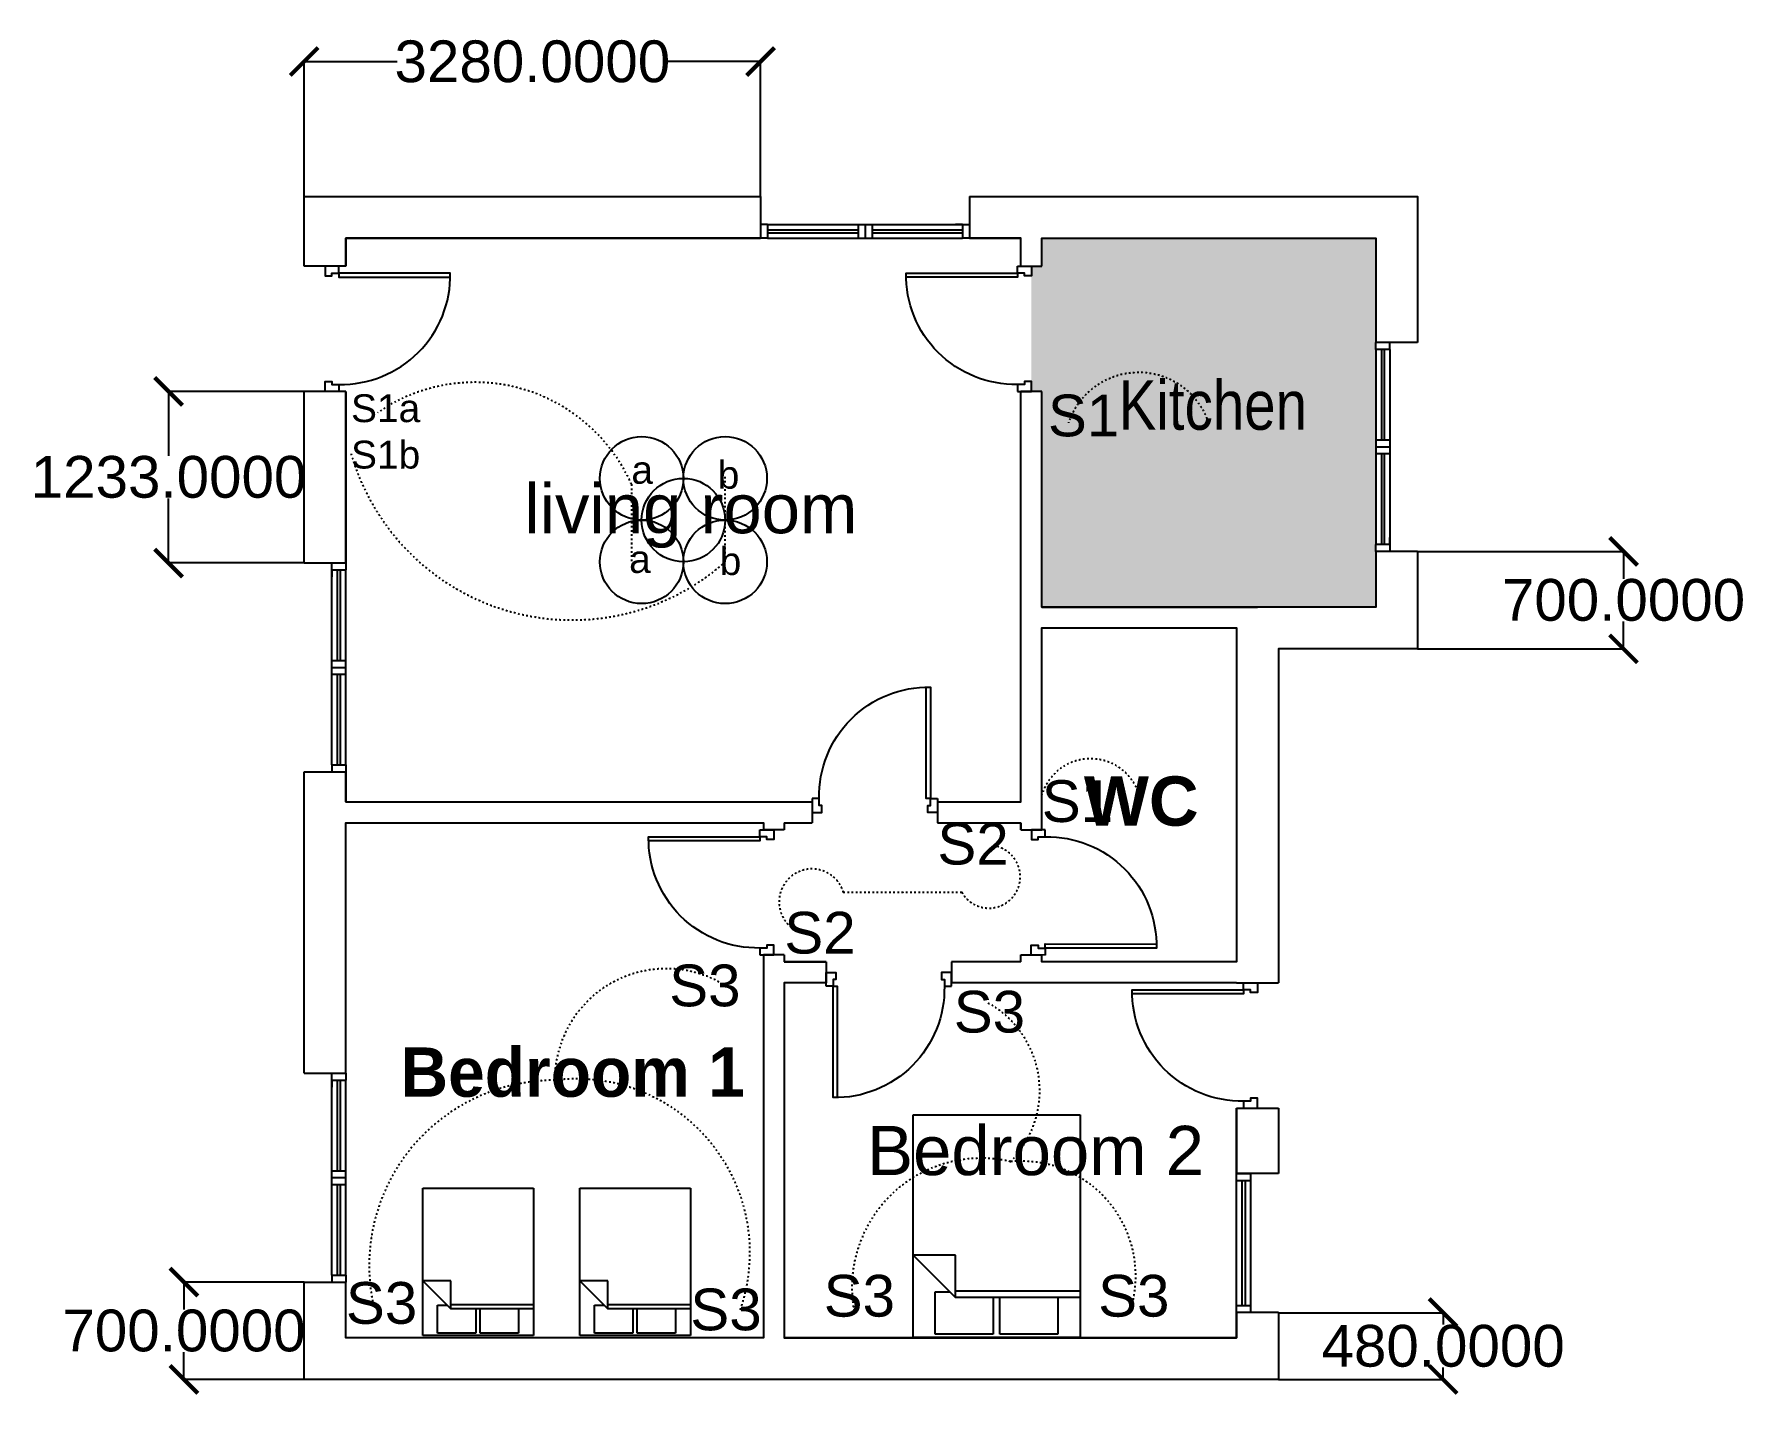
# Model space of a CAD drawing. Header units: millimetres. Extents: x 199509 to 211785, y 1104673 to 1114450.
import ezdxf

# ---------------------------------------------------------------- set-up
doc = ezdxf.new("R2010")
doc.units = ezdxf.units.MM
doc.header["$MEASUREMENT"] = 0
doc.header["$PDMODE"] = 35
doc.linetypes.add('ACAD_ISO03W100', pattern=[30, 12, -18])
for name, color, linetype in [('dimensions', 1, 'Continuous'), ('doors', 230, 'Continuous'), ('external wall', 50, 'Continuous'), ('Furniture', 201, 'Continuous'), ('internal wall', 150, 'Continuous'), ('lighting', 50, 'Continuous'), ('switches', 130, 'Continuous'), ('text', 254, 'Continuous'), ('tiles', 30, 'Continuous'), ('window', 90, 'Continuous'), ('wiring', 8, 'ACAD_ISO03W100')]:
    doc.layers.add(name, color=color, linetype=linetype)
doc.styles.get("Standard").update_dxf_attribs({"font": 'arial.ttf'})
doc.dimstyles.get("Standard").update_dxf_attribs({"dimtxt": 300, "dimasz": 200, "dimexe": 0.18, "dimexo": 0.0625, "dimgap": 0.09, "dimtad": 0, "dimtih": 1, "dimtoh": 1, "dimdec": 4, "dimzin": 0, "dimdsep": 46, "dimtxsty": 'Standard', "dimblk": 'ARCHTICK', "dimcen": 0.09, "dimclrd": 256, "dimclre": 256, "dimclrt": 256, "dimadec": 0, "dimazin": 0, "dimtfac": 1, "dimtdec": 4, "dimtofl": 0, "dimtmove": 0, "dimatfit": 3, "dimfxl": 1, "dimtfillclr": 256, "dimtolj": 1, "dimtzin": 0, "dimlwd": -1, "dimlwe": -1, "dimarcsym": 0})

# ---------------------------------------------------------------- blocks, each defined once
blk = doc.blocks.new('*U24')
at = {"layer": 'doors'}
for points in [[(-850, 100), (-820, 100), (-820, 900), (-850, 900), (-850, 100)], [(-900, 100), (-900, 0), (-830, 0), (-830, 50), (-850, 50), (-850, 100), (-900, 100)], [(0, 100), (0, 0), (-70, 0), (-70, 50), (-50, 50), (-50, 100), (0, 100)]]:
    blk.add_lwpolyline(points, dxfattribs=at)
blk.add_arc((-835, 115), 785, 358.9053, 91.0947, dxfattribs=at)
blk = doc.blocks.new('large window')
at = {"layer": 'window'}
for p, q in [((0, 100), (0, 0)), ((50, 100), (0, 100)), ((50, 0), (0, 0)), ((50, 100), (1450, 100)), ((50, 100), (50, 0)), ((50, 100), (100, 100)), ((50, 60), (700, 60)), ((50, 40), (700, 40)), ((50, 0), (1450, 0)), ((700, 100), (700, 0)), ((750, 100), (750, 0)), ((800, 100), (800, 0)), ((800, 60), (1400, 60)), ((800, 40), (1400, 40)), ((1450, 100), (1400, 100)), ((1400, 60), (1450, 60)), ((1400, 40), (1450, 40)), ((1450, 100), (1450, 0)), ((1450, 100), (1500, 100)), ((1500, 0), (1450, 0)), ((1500, 100), (1500, 0))]:
    blk.add_line(p, q, dxfattribs=at)
blk = doc.blocks.new('small window')
at = {"layer": 'window'}
for p, q in [((0, 100), (1000, 100)), ((0, 0), (0, 100)), ((1000, 0), (0, 0)), ((50, 0), (50, 100)), ((50, 60), (950, 60)), ((950, 40), (50, 40)), ((950, 100), (950, 0)), ((1000, 100), (1000, 0))]:
    blk.add_line(p, q, dxfattribs=at)
blk = doc.blocks.new('_ArchTick')
at = {"color": 0, "linetype": 'ByBlock', "const_width": 0.15}
blk.add_lwpolyline([(-0.5, -0.5), (0.5, 0.5)], dxfattribs=at)
blk = doc.blocks.new('*D7')
at = {"layer": 'Defpoints', "color": 0, "transparency": 16777216}
for p in [(204728, 1114253), (201448, 1113283), (204728, 1113283)]:
    blk.add_point(p, dxfattribs=at)
at = {"layer": 'dimensions', "transparency": 16777216}
for p, q in [((201448, 1113283), (201448, 1114253)), ((201448, 1114253), (202117, 1114253)), ((204728, 1114253), (204060, 1114253)), ((204728, 1113283), (204728, 1114253))]:
    blk.add_line(p, q, dxfattribs=at)
at = {"layer": 'dimensions', "transparency": 16777216, "xscale": 200, "yscale": 200, "zscale": 200, "rotation": 180}
blk.add_blockref('_ArchTick', (201448, 1114253), dxfattribs=at)
at = {"layer": 'dimensions', "transparency": 16777216, "xscale": 200, "yscale": 200, "zscale": 200}
blk.add_blockref('_ArchTick', (204728, 1114253), dxfattribs=at)
at = {"layer": 'dimensions', "transparency": 16777216, "insert": (203088, 1114253), "char_height": 300, "attachment_point": 5}
blk.add_mtext('\\A1;3280.0000', dxfattribs=at)
blk = doc.blocks.new('*D8')
at = {"layer": 'Defpoints', "color": 0, "transparency": 16777216}
for p in [(201448, 1111883), (200474, 1110650), (201448, 1110650)]:
    blk.add_point(p, dxfattribs=at)
at = {"layer": 'dimensions', "transparency": 16777216}
for p, q in [((201448, 1111883), (200474, 1111883)), ((200474, 1111883), (200474, 1111420)), ((200474, 1110650), (200474, 1111113)), ((201448, 1110650), (200474, 1110650))]:
    blk.add_line(p, q, dxfattribs=at)
at = {"layer": 'dimensions', "transparency": 16777216, "xscale": 200, "yscale": 200, "zscale": 200}
for p, rotation in [((200474, 1111883), 90), ((200474, 1110650), 270)]:
    blk.add_blockref('_ArchTick', p, dxfattribs=dict(at, rotation=rotation))
at = {"layer": 'dimensions', "transparency": 16777216, "insert": (200474, 1111267), "char_height": 300, "attachment_point": 5}
blk.add_mtext('\\A1;1233.0000', dxfattribs=at)
blk = doc.blocks.new('*D9')
at = {"layer": 'Defpoints', "color": 0, "transparency": 16777216}
for p in [(201448, 1105483), (200585, 1104783), (201448, 1104783)]:
    blk.add_point(p, dxfattribs=at)
at = {"layer": 'dimensions', "transparency": 16777216}
for p, q in [((201448, 1105483), (200585, 1105483)), ((200585, 1105483), (200585, 1105287)), ((200585, 1104783), (200585, 1104980)), ((201448, 1104783), (200585, 1104783))]:
    blk.add_line(p, q, dxfattribs=at)
at = {"layer": 'dimensions', "transparency": 16777216, "xscale": 200, "yscale": 200, "zscale": 200}
for p, rotation in [((200585, 1105483), 90), ((200585, 1104783), 270)]:
    blk.add_blockref('_ArchTick', p, dxfattribs=dict(at, rotation=rotation))
at = {"layer": 'dimensions', "transparency": 16777216, "insert": (200585, 1105133), "char_height": 300, "attachment_point": 5}
blk.add_mtext('\\A1;700.0000', dxfattribs=at)
blk = doc.blocks.new('*D10')
at = {"layer": 'Defpoints', "color": 0, "transparency": 16777216}
for p in [(208448, 1105263), (208448, 1104783), (209632, 1104783)]:
    blk.add_point(p, dxfattribs=at)
at = {"layer": 'dimensions', "transparency": 16777216}
for p, q in [((208448, 1105263), (209632, 1105263)), ((209632, 1105263), (209632, 1105177)), ((208448, 1104783), (209632, 1104783)), ((209632, 1104783), (209632, 1104870))]:
    blk.add_line(p, q, dxfattribs=at)
at = {"layer": 'dimensions', "transparency": 16777216, "xscale": 200, "yscale": 200, "zscale": 200}
for p, rotation in [((209632, 1105263), 90), ((209632, 1104783), 270)]:
    blk.add_blockref('_ArchTick', p, dxfattribs=dict(at, rotation=rotation))
at = {"layer": 'dimensions', "transparency": 16777216, "insert": (209632, 1105023), "char_height": 300, "attachment_point": 5}
blk.add_mtext('\\A1;480.0000', dxfattribs=at)
blk = doc.blocks.new('*D11')
at = {"layer": 'Defpoints', "color": 0, "transparency": 16777216}
for p in [(209448, 1110733), (209448, 1110033), (210928, 1110033)]:
    blk.add_point(p, dxfattribs=at)
at = {"layer": 'dimensions', "transparency": 16777216}
for p, q in [((209448, 1110733), (210928, 1110733)), ((210928, 1110733), (210928, 1110537)), ((210928, 1110033), (210928, 1110230)), ((209448, 1110033), (210928, 1110033))]:
    blk.add_line(p, q, dxfattribs=at)
at = {"layer": 'dimensions', "transparency": 16777216, "xscale": 200, "yscale": 200, "zscale": 200}
for p, rotation in [((210928, 1110733), 90), ((210928, 1110033), 270)]:
    blk.add_blockref('_ArchTick', p, dxfattribs=dict(at, rotation=rotation))
at = {"layer": 'dimensions', "transparency": 16777216, "insert": (210928, 1110383), "char_height": 300, "attachment_point": 5}
blk.add_mtext('\\A1;700.0000', dxfattribs=at)
blk = doc.blocks.new('Bed - Queen')
at = {"linetype": 'Continuous'}
for p, q in [((0, -80.00003), (0, 0)), ((0, 0), (59.99999, 0)), ((59.99999, 0), (59.99999, -80.00003)), ((7.99999, -1.2), (28.79998, -1.2)), ((7.99999, -14.4), (7.99999, -1.2)), ((28.79998, -1.2), (28.79998, -14.4)), ((31.19999, -1.2), (51.99999, -1.2)), ((31.19999, -14.4), (31.19999, -1.2)), ((51.99999, -1.2), (51.99999, -16.4)), ((0, -14.4), (44.8, -14.4)), ((44.8, -16.8), (0, -16.8)), ((59.99999, -29.6), (44.8, -14.4)), ((44.8, -14.4), (44.8, -29.6)), ((51.99999, -16.4), (46.79936, -16.4)), ((44.8, -29.6), (59.99999, -29.6)), ((59.99999, -80.00003), (0, -80.00003))]:
    blk.add_line(p, q, dxfattribs=at)
blk = doc.blocks.new('chandelier')
at = {"layer": 'lighting'}
for centre in [(-300, 300), (300, 300), (0, 0), (-300, -300), (300, -300)]:
    blk.add_circle(centre, 300, dxfattribs=at)

msp = doc.modelspace()

# ---------------------------------------------------------------- hatches: boundary and pattern name
at = {"layer": 'tiles'}
h = msp.add_hatch(color=256, dxfattribs=at)
h.set_gradient(color1=(0, 0, 255), color2=(255, 255, 0), tint=1)
h.paths.add_polyline_path([(209148.39083, 1112983.25491), (206748.39083, 1112983.25491), (206748.39083, 1112783.25491), (206673.39083, 1112783.25491), (206673.39083, 1112713.25491), (206673.39083, 1111953.25491), (206673.39083, 1111883.25491), (206748.39083, 1111883.25491), (206748.39083, 1110333.25491), (208298.39083, 1110333.25491), (209148.39083, 1110333.25491), (209148.39083, 1110733.25491), (209148.39083, 1110783.25491), (209148.39083, 1112183.25491), (209148.39083, 1112233.25491)])
h.paths.add_polyline_path([(206698.73055, 1111391.2433), (207361.34992, 1111391.2433), (207361.34992, 1112009.45613), (206698.73055, 1112009.45613)], flags=25)
h.paths.add_polyline_path([(207177.98581, 1111416.11392), (208816.94187, 1111416.11392), (208816.94187, 1112191.98715), (207177.98581, 1112191.98715)], flags=24)

# ---------------------------------------------------------------- linework, layer by layer
at = {"layer": 'doors'}
for p, q in [((201748.39083, 1112783.25491), (201448.39083, 1112783.25491)), ((206598.39083, 1112783.25491), (206748.39083, 1112783.25491)), ((201748.39083, 1111883.25491), (201448.39083, 1111883.25491)), ((206748.39083, 1111883.25491), (206598.39083, 1111883.25491)), ((205098.39083, 1108933.25491), (205098.39083, 1108783.25491)), ((205998.39083, 1108933.25491), (205998.39083, 1108783.25491)), ((204898.39083, 1108733.25491), (204748.39083, 1108733.25491)), ((204898.39083, 1108783.25491), (204898.39083, 1108733.25491)), ((206598.39083, 1108783.25491), (206598.39083, 1108733.25491)), ((206598.39083, 1108733.25491), (206748.39083, 1108733.25491)), ((204898.39083, 1107833.25491), (204748.39083, 1107833.25491)), ((204898.39083, 1107783.25491), (205198.39083, 1107783.25491)), ((205198.39083, 1107783.25491), (205198.39083, 1107633.25491)), ((206098.39083, 1107783.25491), (206098.39083, 1107633.25491)), ((206598.39083, 1107833.25491), (206748.39083, 1107833.25491)), ((208148.39083, 1107633.25491), (208448.39083, 1107633.25491)), ((208148.39083, 1106733.25491), (208448.39083, 1106733.25491))]:
    msp.add_line(p, q, dxfattribs=at)
at = {"layer": 'external wall'}
for points in [[(201448.39083, 1113283.25491), (204728.39083, 1113283.25491)], [(201448.39083, 1112783.25491), (201448.39083, 1113283.25491)], [(206228.39083, 1113283.25491), (209448.39083, 1113283.25491), (209448.39083, 1112233.25491)], [(201748.39083, 1112783.25491), (201748.39083, 1112983.25491), (204728.39083, 1112983.25491)], [(206228.39083, 1112983.25491), (206598.39083, 1112983.25491)], [(206748.39083, 1112983.25491), (209148.39083, 1112983.25491), (209148.39083, 1112233.25491)], [(201448.39083, 1110650.25491), (201448.39083, 1111883.25491)], [(201748.39083, 1110650.25491), (201748.39083, 1111883.25491)], [(209148.39083, 1110733.25491), (209148.39083, 1110333.25491), (208148.39083, 1110333.25491)], [(209448.39083, 1110733.25491), (209448.39083, 1110033.25491), (208448.39083, 1110033.25491), (208448.39083, 1107633.25491)], [(208148.39083, 1110183.25491), (208148.39083, 1107783.25491)], [(201448.39083, 1106983.25491), (201448.39083, 1109150.25491)], [(201748.39083, 1108933.25491), (201748.39083, 1109150.25491)], [(201748.39083, 1106983.25491), (201748.39083, 1108783.25491)], [(208148.39083, 1106733.25491), (208148.39083, 1106263.25491)], [(208448.39083, 1106733.25491), (208448.39083, 1106263.25491)], [(208448.39083, 1105263.25491), (208448.39083, 1104783.25491), (201448.39083, 1104783.25491), (201448.39083, 1105483.25491)], [(204748.39083, 1105083.25491), (201748.39083, 1105083.25491), (201748.39083, 1105483.25491)], [(208148.39083, 1105263.25491), (208148.39083, 1105083.25491), (204898.39083, 1105083.25491)]]:
    msp.add_lwpolyline(points, dxfattribs=at)
at = {"layer": 'internal wall'}
for points in [[(201748.39083, 1112983.25491), (201748.39083, 1112783.25491)], [(204728.39083, 1112983.25491), (201748.39083, 1112983.25491)], [(206598.39083, 1112783.25491), (206598.39083, 1112983.25491), (206228.39083, 1112983.25491)], [(206748.39083, 1112783.25491), (206748.39083, 1112983.25491), (209148.39083, 1112983.25491)], [(206748.39083, 1112783.25491), (206748.39083, 1112983.25491)], [(209148.39083, 1112983.25491), (209148.39083, 1112233.25491)], [(201748.39083, 1111883.25491), (201748.39083, 1110650.25491)], [(205998.39083, 1108933.25491), (206598.39083, 1108933.25491), (206598.39083, 1111883.25491)], [(206748.39083, 1110333.25491), (206748.39083, 1111883.25491)], [(209148.39083, 1110733.25491), (209148.39083, 1110333.25491), (206748.39083, 1110333.25491), (206748.39083, 1111883.25491)], [(206598.39083, 1108933.25491), (206598.39083, 1110333.25491)], [(206748.39083, 1110333.25491), (208298.39083, 1110333.25491)], [(206748.39083, 1108733.25491), (206748.39083, 1110183.25491), (208148.39083, 1110183.25491), (208148.39083, 1107783.25491), (206748.39083, 1107783.25491), (206748.39083, 1107833.25491)], [(206748.39083, 1108783.25491), (206748.39083, 1110183.25491)], [(201748.39083, 1109150.25491), (201748.39083, 1108933.25491), (205098.39083, 1108933.25491)], [(201748.39083, 1108933.25491), (204898.39083, 1108933.25491)], [(201748.39083, 1108783.25491), (204748.39083, 1108783.25491)], [(201748.39083, 1106983.25491), (201748.39083, 1108783.25491), (204748.39083, 1108783.25491), (204748.39083, 1108733.25491)], [(204898.39083, 1108783.25491), (205098.39083, 1108783.25491)], [(204898.39083, 1108783.25491), (204898.39083, 1108733.25491)], [(205998.39083, 1108783.25491), (206598.39083, 1108783.25491)], [(206598.39083, 1108733.25491), (206598.39083, 1108783.25491)], [(204748.39083, 1107833.25491), (204748.39083, 1105083.25491), (201748.39083, 1105083.25491)], [(204748.39083, 1107783.25491), (204748.39083, 1105083.25491)], [(204898.39083, 1107833.25491), (204898.39083, 1107783.25491)], [(205198.39083, 1107783.25491), (204898.39083, 1107783.25491)], [(206598.39083, 1107783.25491), (206098.39083, 1107783.25491)], [(206598.39083, 1107783.25491), (206598.39083, 1107833.25491)], [(208148.39083, 1107783.25491), (206748.39083, 1107783.25491)], [(204898.39083, 1107633.25491), (204898.39083, 1105083.25491)], [(205198.39083, 1107633.25491), (204898.39083, 1107633.25491), (204898.39083, 1105083.25491), (208148.39083, 1105083.25491)], [(208148.39083, 1107633.25491), (206098.39083, 1107633.25491)], [(208148.39083, 1107633.25491), (206598.39083, 1107633.25491)], [(208148.39083, 1106263.25491), (208148.39083, 1106733.25491)], [(201748.39083, 1105083.25491), (201748.39083, 1105483.25491)], [(208148.39083, 1105083.25491), (208148.39083, 1105263.25491)]]:
    msp.add_lwpolyline(points, dxfattribs=at)
at = {"layer": 'lighting'}
for p in [(207948.39083, 1111658.25491), (207448.39083, 1108983.25491), (205323.39083, 1108283.25491), (205748.39083, 1108283.25491), (206173.39083, 1108283.25491), (203248.39083, 1106933.25491), (206523.39083, 1106348.52209)]:
    msp.add_point(p, dxfattribs=at)
at = {"layer": 'window'}
for p, q in [((204728.39083, 1113283.25491), (204728.39083, 1112983.25491)), ((206228.39083, 1113283.25491), (206228.39083, 1112983.25491)), ((209448.39083, 1112233.25491), (209148.39083, 1112233.25491)), ((209448.39083, 1110733.25491), (209148.39083, 1110733.25491)), ((201448.39083, 1110650.25491), (201748.39083, 1110650.25491)), ((201448.39083, 1109150.25491), (201748.39083, 1109150.25491)), ((201448.39083, 1106983.25491), (201748.39083, 1106983.25491)), ((208448.39083, 1106263.25491), (208148.39083, 1106263.25491)), ((201448.39083, 1104783.25491), (201448.39083, 1105483.25491)), ((201448.39083, 1105483.25491), (201748.39083, 1105483.25491)), ((208448.39083, 1105263.25491), (208148.39083, 1105263.25491))]:
    msp.add_line(p, q, dxfattribs=at)
at = {"layer": 'wiring'}
for p, q in [((203799.51593, 1111216.11058), (203799.51593, 1110658.25491)), ((204473.39083, 1110658.25491), (204473.39083, 1111277.62776)), ((206173.39083, 1108283.25491), (205323.39083, 1108283.25491))]:
    msp.add_line(p, q, dxfattribs=at)
for centre, radius, start, end in [((202675.29316, 1110719.35792), 1229.08098, 23.838870629, 124.702363917), ((207444.12866, 1111485.49044), 533.03649, 18.911892347, 161.088107653), ((203374.45224, 1111894.64384), 1654.18366, 196.11342436, 311.631628821), ((207098.39083, 1108877.76937), 365.55054, 16.77213845, 163.22786155), ((206368.52556, 1108395.30997), 225.01977, 209.866361392, 81.765943429), ((205097.15077, 1108215.12981), 236.2744, 16.75802797, 247.368803856), ((204049.93282, 1106933.25491), 801.542, 61.712747501, 180), ((206012.30669, 1106857.3122), 721.16182, 315.1288766, 62.297716042), ((203248.39083, 1105600.46104), 1332.79387, 90, 192.544882529), ((203403.65847, 1105694.93037), 1248.02072, 340.781122846, 97.146749507), ((206313.24398, 1105443.25176), 929.34174, 76.930994101, 189.860022519), ((206599.24661, 1105528.02873), 823.99239, 347.931223409, 95.282061448)]:
    msp.add_arc(centre, radius, start, end, dxfattribs=at)

# ---------------------------------------------------------------- block references
at = {"layer": 'doors', "rotation": 270}
msp.add_blockref('*U24', (201598.39083, 1111883.25491), dxfattribs=at)
at = {"layer": 'doors', "xscale": -1}
for p, rotation in [((206673.39083, 1111883.25491), 90), ((204823.39083, 1107833.25491), 90), ((206673.39083, 1108733.25491), 269.9067648569665), ((206098.39083, 1107708.25491), 180), ((208298.39083, 1106733.25491), 90)]:
    msp.add_blockref('*U24', p, dxfattribs=dict(at, rotation=rotation))
msp.add_blockref('*U24', (205098.39083, 1108858.25491), dxfattribs=at)
at = {"layer": 'Furniture', "rotation": 180}
for p, xscale, yscale, zscale in [((207024.08215, 1105084.18718), 20.01763107593773, 20.01763107593773, 20.01763107593773), ((203095.229, 1105099.14269), 13.23981102215367, 13.23981102215367, 13.23981102215367), ((204223.1095, 1105099.14269), 13.23981102215367, 13.23981102215367, 13.23981102215367)]:
    msp.add_blockref('Bed - Queen', p, dxfattribs=dict(at, xscale=xscale, yscale=yscale, zscale=zscale))
at = {"layer": 'window'}
msp.add_blockref('large window', (204728.39083, 1112983.25491), dxfattribs=at)
for name, p, rotation in [('large window', (209148.39083, 1112233.25491), 270), ('large window', (201748.39083, 1109150.25491), 90), ('large window', (201748.39083, 1105483.25491), 89.99999999999999), ('small window', (208148.39083, 1106263.25491), 270)]:
    msp.add_blockref(name, p, dxfattribs=dict(at, rotation=rotation))
at = {"layer": 'wiring'}
msp.add_blockref('chandelier', (204173.39083, 1110958.25491), dxfattribs=at)

# ---------------------------------------------------------------- texts
at = {"layer": 'switches'}
for s, width, heights, insert, char_height, attachment_point in [('S1a\\PS1b', 698.2862158, [0], (201785.25459, 1111862.26136), 200, 1), ('S1', 591.0191366, [0], (206792.55729, 1111860.17236), 300, 1), ('a', 349.5865025, [255.34121], (203799.51593, 1111419.3848), 200, 1), ('b', 253.3881376, [0], (204419.66151, 1111384.26349), 200, 1), ('a', 223.8931634, [133.95799], (203783.40049, 1110778.62732), 200, 1), ('b', 219.5245648, [0], (204433.72374, 1110763.95512), 200, 1), ('S1', 823.6156378, [0], (206748.39083, 1109089.07885), 300, 1), ('S2', 624.0720915, [0], (205998.39083, 1108783.25491), 300, 1), ('S2', 624.0720915, [0], (204898.39083, 1108143.48684), 300, 1), ('S3', 829.4242754, [0], (204071.31361, 1107764.43859), 300, 1), ('S3', 924.6336597, [0], (206115.90445, 1107575.80411), 300, 1), ('S3', 1764.986226, [0], (205693.90917, 1105534.66878), 300, 3), ('S3', 1764.986226, [0], (207153.19747, 1105534.66878), 300, 1), ('S3', 552.4496425, [0], (201748.39083, 1105483.25491), 300, 1), ('S3', 675.2813266, [0], (204223.1095, 1105436.33202), 300, 1)]:
    msp.add_mtext_dynamic_manual_height_columns(s, width=width, gutter_width=1, heights=heights, dxfattribs=dict(at, insert=insert, char_height=char_height, attachment_point=attachment_point))
at = {"layer": 'text'}
msp.add_text('living room', height=354.1976983, dxfattribs=at).set_placement((203031.15188, 1110863.80221))
at = {"layer": 'text', "attachment_point": 1}
for s, width, gutter_width, heights, insert, char_height in [('{\\fBahnschrift Light SemiCondensed|b0|i0|c0|p34;Kitchen}', 1205.2590145, 1770.98849, [0], (207300.63955, 1111961.6612), 354.1976983), ('Living Room', 2166.3152938, 1, [0.14188], (203673.96532, 1111533.76971), 0.5), ('living room', 2796.5161261, 1, [0], (202996.49942, 1111478.6723), 0.2), ('living Room', 2820.1486013, 1, [0], (202823.19423, 1111211.05626), 0.2), ('{\\fArial Rounded MT Bold|b0|i0|c0|p34;WC}', 1055.586135, 1770.98849, [0], (207050.95688, 1109116.45478), 354.1976983), ('{\\fBahnschrift SemiBold|b0|i0|c0|p34;Bedroom 1}', 2421.0958891, 1770.98849, [650.47438], (202140.60162, 1107168.65517), 354.1976983), ('Bedroom 2', 2566.461874, 1770.98849, [0], (205493.53671, 1106605.57296), 354.197698)]:
    msp.add_mtext_dynamic_manual_height_columns(s, width=width, gutter_width=gutter_width, heights=heights, dxfattribs=dict(at, insert=insert, char_height=char_height))

# ---------------------------------------------------------------- dimensions: what is measured, and where the dimension line sits
at = {"layer": 'dimensions'}
dim = msp.add_linear_dim(base=(204728.39083, 1114253.16065), p1=(201448.39083, 1113283.25491), p2=(204728.39083, 1113283.25491), dimstyle='Standard', dxfattribs=at)
dim.commit()
dim.dimension.update_dxf_attribs({"geometry": '*D7', "text_midpoint": (203088.39083, 1114253.16065)})
for base, p1, p2, picture, middle in [((200474.03904, 1110650.25491), (201448.39083, 1111883.25491), (201448.39083, 1110650.25491), '*D8', (200474.03904, 1111266.75491)), ((210927.7095, 1110033.25491), (209448.39083, 1110733.25491), (209448.39083, 1110033.25491), '*D11', (210927.7095, 1110383.25491)), ((200584.68233, 1104783.25491), (201448.39083, 1105483.25491), (201448.39083, 1104783.25491), '*D9', (200584.68233, 1105133.25491)), ((209632.06769, 1104783.25491), (208448.39083, 1105263.25491), (208448.39083, 1104783.25491), '*D10', (209632.06769, 1105023.25491))]:
    dim = msp.add_linear_dim(base=base, p1=p1, p2=p2, angle=90, dimstyle='Standard', dxfattribs=at)
    dim.commit()
    dim.dimension.update_dxf_attribs({"geometry": picture, "text_midpoint": middle})

doc.saveas('drawing.dxf')
